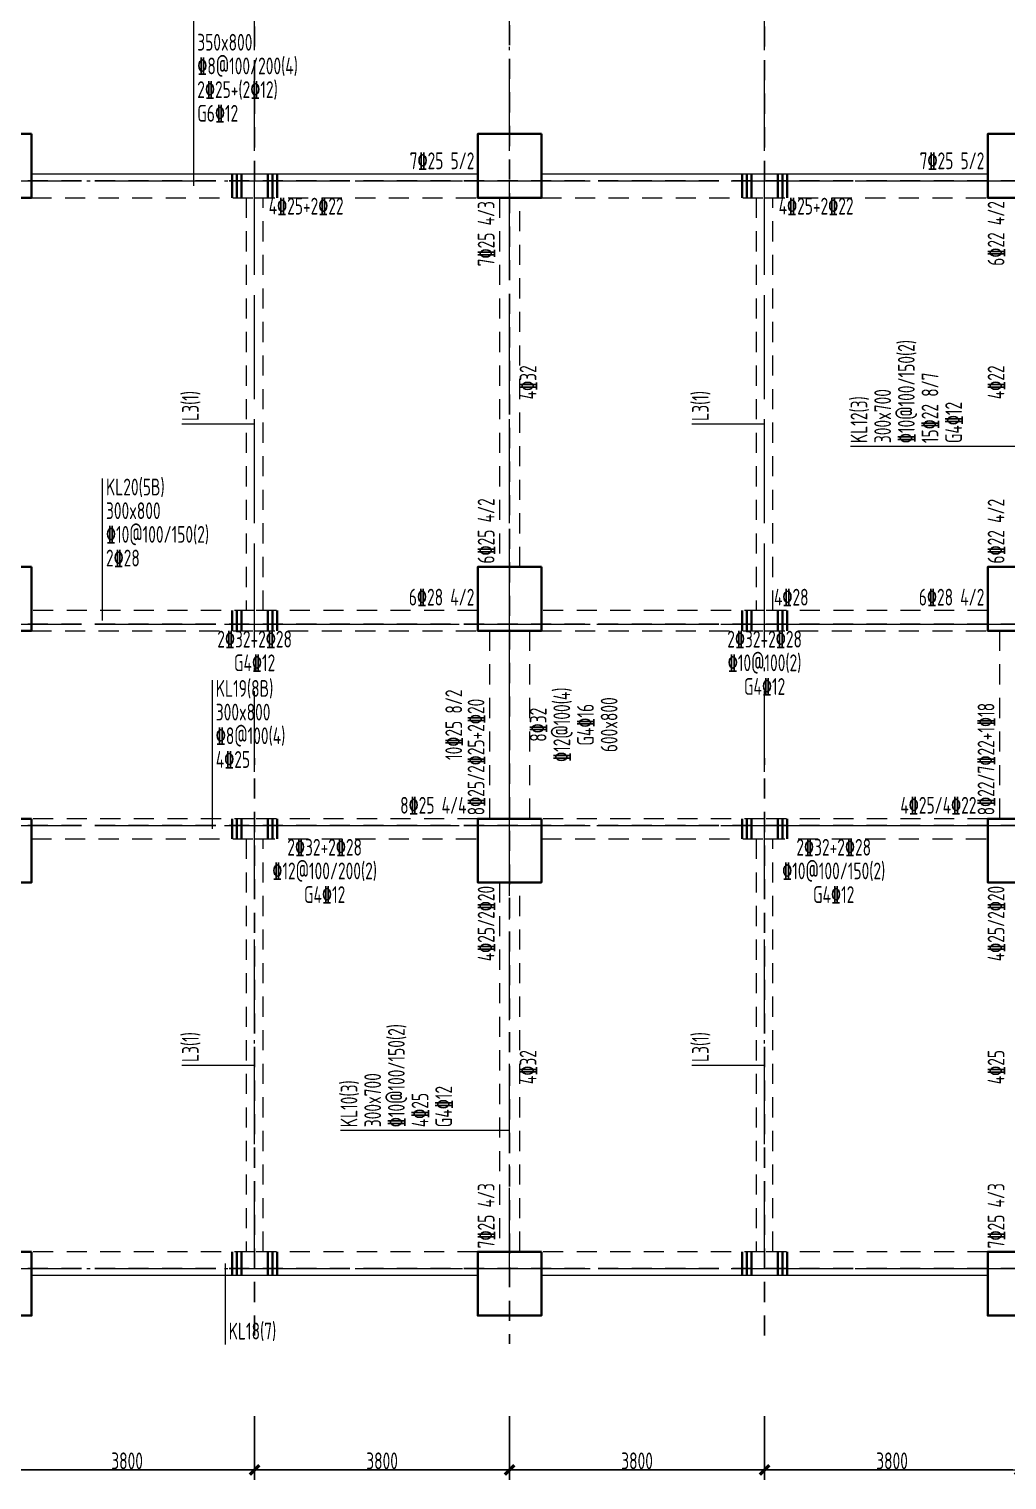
# Model space of a CAD drawing. Header units: millimetres. Extents: x 539196 to 807275, y 431843 to 1156631.
# Drawn here: x 694193 to 708768, y 953609 to 975222 of the extents above; entities that cross this region are included whole.
import ezdxf
from ezdxf.enums import TextEntityAlignment as Align

# ---------------------------------------------------------------- set-up
doc = ezdxf.new("R2010")
doc.units = ezdxf.units.MM
doc.header["$MEASUREMENT"] = 0
for name, pattern in [('DOTE', [2.42, 2, -0.2, 0.02, -0.2]), ('点划线', [1850, 1200, -300, 50, -300]), ('虚线', [500, 300, -200])]:
    doc.linetypes.add(name, pattern=pattern)
doc.layers.add('DOTE', color=1, linetype='DOTE')
for name, color, linetype, lineweight in [('梁原位标注', 7, 'Continuous', 18), ('梁名称编号', 2, 'Continuous', 18), ('梁标注引线', 2, 'Continuous', 18), ('梁附加箍筋', 1, 'Continuous', 35), ('梁集中标注', 2, 'Continuous', 18), ('砼柱', 2, 'Continuous', 35), ('砼梁', 4, 'Continuous', 18), ('轴线', 9, '点划线', 18), ('轴线标注', 3, 'Continuous', 18)]:
    doc.layers.add(name, color=color, linetype=linetype, lineweight=lineweight)
doc.styles.add('样式 1_yjk_yjk_yjk_yjk_yjk_yjk_yjk_yjk_yjk_yjk_yjk', font='yjkeng.shx', dxfattribs={"width": 0.7, "bigfont": 'yjkchn.shx'})
doc.dimstyles.new('盈建科结构_yjk_yjk_yjk_yjk_yjk_yjk_yjk_yjk_yjk_yjk_yjk', dxfattribs={"dimscale": 100, "dimtxt": 2.5, "dimasz": 1, "dimexe": 1.5, "dimexo": 0.625, "dimgap": 0.1, "dimtad": 1, "dimdec": 0, "dimrnd": 1, "dimzin": 0, "dimdsep": 46, "dimtxsty": '样式 1_yjk_yjk_yjk_yjk_yjk_yjk_yjk_yjk_yjk_yjk_yjk', "dimblk": '_yjkbk', "dimblk1": 'ARCHTICK', "dimblk2": 'ARCHTICK', "dimcen": 0.09, "dimadec": 0, "dimazin": 0, "dimtfac": 1, "dimtdec": 4, "dimtix": 1, "dimtmove": 2, "dimatfit": 3, "dimfxl": 0, "dimtolj": 1, "dimtzin": 0, "dimarcsym": 0})

# ---------------------------------------------------------------- blocks, each defined once
blk = doc.blocks.new('_yjkbk')
blk.add_line((-1, 0), (1.5, 0))
blk.add_lwpolyline([(-0.7, -0.7, 0.5, 0.5, 0), (0.7, 0.7, 0.5, 0.5, 0)], format="xyseb")
blk = doc.blocks.new('*D510')
at = {"layer": 'Defpoints', "color": 0}
for p in [(693755, 956759), (697555, 956759), (697555, 953759)]:
    blk.add_point(p, dxfattribs=at)
at = {"layer": '轴线标注', "color": 0, "lineweight": -2}
for p, q in [((693755, 954559), (693755, 953609)), ((697555, 954559), (697555, 953609)), ((693855, 953759), (697455, 953759))]:
    blk.add_line(p, q, dxfattribs=at)
at = {"layer": '轴线标注', "color": 0, "lineweight": -2, "xscale": 100, "yscale": 100, "zscale": 100, "rotation": 180}
blk.add_blockref('_yjkbk', (693755, 953759), dxfattribs=at)
at = {"layer": '轴线标注', "color": 0, "lineweight": -2, "xscale": 100, "yscale": 100, "zscale": 100}
blk.add_blockref('_yjkbk', (697555, 953759), dxfattribs=at)
at = {"layer": '轴线标注', "color": 0, "insert": (695655, 953894), "char_height": 250, "attachment_point": 5, "style": '样式 1_yjk_yjk_yjk_yjk_yjk_yjk_yjk_yjk_yjk_yjk_yjk'}
blk.add_mtext('\\A1;3800', dxfattribs=at)
blk = doc.blocks.new('_ARCHTICK')
at = {"color": 0, "linetype": 'ByBlock', "const_width": 0.15}
blk.add_lwpolyline([(-0.5, -0.5), (0.5, 0.5)], dxfattribs=at)
blk = doc.blocks.new('*D512')
at = {"layer": 'Defpoints', "color": 0}
for p in [(697555, 956759), (701355, 956759), (701355, 953759)]:
    blk.add_point(p, dxfattribs=at)
at = {"layer": '轴线标注', "color": 0, "lineweight": -2}
for p, q in [((697555, 954559), (697555, 953609)), ((701355, 954559), (701355, 953609)), ((697655, 953759), (701255, 953759))]:
    blk.add_line(p, q, dxfattribs=at)
at = {"layer": '轴线标注', "color": 0, "lineweight": -2, "xscale": 100, "yscale": 100, "zscale": 100, "rotation": 180}
blk.add_blockref('_yjkbk', (697555, 953759), dxfattribs=at)
at = {"layer": '轴线标注', "color": 0, "lineweight": -2, "xscale": 100, "yscale": 100, "zscale": 100}
blk.add_blockref('_yjkbk', (701355, 953759), dxfattribs=at)
at = {"layer": '轴线标注', "color": 0, "insert": (699455, 953894), "char_height": 250, "attachment_point": 5, "style": '样式 1_yjk_yjk_yjk_yjk_yjk_yjk_yjk_yjk_yjk_yjk_yjk'}
blk.add_mtext('\\A1;3800', dxfattribs=at)
blk = doc.blocks.new('*D514')
at = {"layer": 'Defpoints', "color": 0}
for p in [(701355, 956759), (705155, 956759), (705155, 953759)]:
    blk.add_point(p, dxfattribs=at)
at = {"layer": '轴线标注', "color": 0, "lineweight": -2}
for p, q in [((701355, 954559), (701355, 953609)), ((705155, 954559), (705155, 953609)), ((701455, 953759), (705055, 953759))]:
    blk.add_line(p, q, dxfattribs=at)
at = {"layer": '轴线标注', "color": 0, "lineweight": -2, "xscale": 100, "yscale": 100, "zscale": 100, "rotation": 180}
blk.add_blockref('_yjkbk', (701355, 953759), dxfattribs=at)
at = {"layer": '轴线标注', "color": 0, "lineweight": -2, "xscale": 100, "yscale": 100, "zscale": 100}
blk.add_blockref('_yjkbk', (705155, 953759), dxfattribs=at)
at = {"layer": '轴线标注', "color": 0, "insert": (703255, 953894), "char_height": 250, "attachment_point": 5, "style": '样式 1_yjk_yjk_yjk_yjk_yjk_yjk_yjk_yjk_yjk_yjk_yjk'}
blk.add_mtext('\\A1;3800', dxfattribs=at)
blk = doc.blocks.new('*D516')
at = {"layer": 'Defpoints', "color": 0}
for p in [(705155, 956759), (708955, 956759), (708955, 953759)]:
    blk.add_point(p, dxfattribs=at)
at = {"layer": '轴线标注', "color": 0, "lineweight": -2}
for p, q in [((705155, 954559), (705155, 953609)), ((708955, 954559), (708955, 953609)), ((705255, 953759), (708855, 953759))]:
    blk.add_line(p, q, dxfattribs=at)
at = {"layer": '轴线标注', "color": 0, "lineweight": -2, "xscale": 100, "yscale": 100, "zscale": 100, "rotation": 180}
blk.add_blockref('_yjkbk', (705155, 953759), dxfattribs=at)
at = {"layer": '轴线标注', "color": 0, "lineweight": -2, "xscale": 100, "yscale": 100, "zscale": 100}
blk.add_blockref('_yjkbk', (708955, 953759), dxfattribs=at)
at = {"layer": '轴线标注', "color": 0, "insert": (707055, 953894), "char_height": 250, "attachment_point": 5, "style": '样式 1_yjk_yjk_yjk_yjk_yjk_yjk_yjk_yjk_yjk_yjk_yjk'}
blk.add_mtext('\\A1;3800', dxfattribs=at)
blk = doc.blocks.new('jzzw')
at = {"layer": 'DOTE', "color": 1, "linetype": '虚线'}
for p, q in [((932586, 852149), (932586, 890469)), ((936386, 890469), (936386, 834829)), ((940186, 852149), (940186, 890469)), ((952506, 852149), (912186, 852149)), ((952506, 845549), (911886, 845549)), ((952506, 845549), (911886, 845549)), ((932586, 834949), (932586, 843549)), ((940186, 834949), (940186, 843549)), ((952506, 842549), (911886, 842549)), ((952506, 842549), (911886, 842549)), ((952506, 835949), (912186, 835949)), ((952506, 835949), (912186, 835949)), ((952506, 835949), (912186, 835949)), ((952506, 835949), (912186, 835949))]:
    blk.add_line(p, q, dxfattribs=at)

msp = doc.modelspace()

# ---------------------------------------------------------------- linework, layer by layer
at = {"layer": '梁标注引线'}
for p, q in [((696650.6, 972884.2), (696650.6, 975502.7)), ((697555.4, 969335.2), (696472.9, 969335.2)), ((705155.4, 969335.2), (704072.9, 969335.2)), ((708955.4, 969003.9), (706436.9, 969003.9)), ((695290, 966409.2), (695290, 968525)), ((696926.6, 963309.2), (696926.6, 965525)), ((697555.4, 959785.2), (696472.9, 959785.2)), ((705155.4, 959785.2), (704072.9, 959785.2)), ((701355.4, 958814), (698836.9, 958814)), ((697118.4, 956834.2), (697118.4, 955626.7))]:
    msp.add_line(p, q, dxfattribs=at)
at = {"layer": '梁附加箍筋'}
for p, q in [((697220.4, 972709.2), (697220.4, 973059.2)), ((697290.4, 972709.2), (697290.4, 973059.2)), ((697360.4, 972709.2), (697360.4, 973059.2)), ((697750.4, 972709.2), (697750.4, 973059.2)), ((697820.4, 972709.2), (697820.4, 973059.2)), ((697890.4, 972709.2), (697890.4, 973059.2)), ((704820.4, 972709.2), (704820.4, 973059.2)), ((704890.4, 972709.2), (704890.4, 973059.2)), ((704960.4, 972709.2), (704960.4, 973059.2)), ((705350.4, 972709.2), (705350.4, 973059.2)), ((705420.4, 972709.2), (705420.4, 973059.2)), ((705490.4, 972709.2), (705490.4, 973059.2)), ((697220.4, 966259.2), (697220.4, 966559.2)), ((697290.4, 966259.2), (697290.4, 966559.2)), ((697360.4, 966259.2), (697360.4, 966559.2)), ((697750.4, 966259.2), (697750.4, 966559.2)), ((697820.4, 966259.2), (697820.4, 966559.2)), ((697890.4, 966259.2), (697890.4, 966559.2)), ((704820.4, 966259.2), (704820.4, 966559.2)), ((704890.4, 966259.2), (704890.4, 966559.2)), ((704960.4, 966259.2), (704960.4, 966559.2)), ((705350.4, 966259.2), (705350.4, 966559.2)), ((705420.4, 966259.2), (705420.4, 966559.2)), ((705490.4, 966259.2), (705490.4, 966559.2)), ((697220.4, 963159.2), (697220.4, 963459.2)), ((697290.4, 963159.2), (697290.4, 963459.2)), ((697360.4, 963159.2), (697360.4, 963459.2)), ((697750.4, 963159.2), (697750.4, 963459.2)), ((697820.4, 963159.2), (697820.4, 963459.2)), ((697890.4, 963159.2), (697890.4, 963459.2)), ((704820.4, 963159.2), (704820.4, 963459.2)), ((704890.4, 963159.2), (704890.4, 963459.2)), ((704960.4, 963159.2), (704960.4, 963459.2)), ((705350.4, 963159.2), (705350.4, 963459.2)), ((705420.4, 963159.2), (705420.4, 963459.2)), ((705490.4, 963159.2), (705490.4, 963459.2)), ((697220.4, 956659.2), (697220.4, 957009.2)), ((697290.4, 956659.2), (697290.4, 957009.2)), ((697360.4, 956659.2), (697360.4, 957009.2)), ((697750.4, 956659.2), (697750.4, 957009.2)), ((697820.4, 956659.2), (697820.4, 957009.2)), ((697890.4, 956659.2), (697890.4, 957009.2)), ((704820.4, 956659.2), (704820.4, 957009.2)), ((704890.4, 956659.2), (704890.4, 957009.2)), ((704960.4, 956659.2), (704960.4, 957009.2)), ((705350.4, 956659.2), (705350.4, 957009.2)), ((705420.4, 956659.2), (705420.4, 957009.2)), ((705490.4, 956659.2), (705490.4, 957009.2))]:
    msp.add_line(p, q, dxfattribs=at)
at = {"layer": '砼柱'}
for points in [[(694230.4, 973659.2), (693280.4, 973659.2), (693280.4, 972709.2), (694230.4, 972709.2)], [(701830.4, 973659.2), (700880.4, 973659.2), (700880.4, 972709.2), (701830.4, 972709.2)], [(709430.4, 973659.2), (708480.4, 973659.2), (708480.4, 972709.2), (709430.4, 972709.2)], [(694230.4, 967209.2), (693280.4, 967209.2), (693280.4, 966259.2), (694230.4, 966259.2)], [(701830.4, 967209.2), (700880.4, 967209.2), (700880.4, 966259.2), (701830.4, 966259.2)], [(709430.4, 967209.2), (708480.4, 967209.2), (708480.4, 966259.2), (709430.4, 966259.2)], [(694230.4, 963459.2), (693280.4, 963459.2), (693280.4, 962509.2), (694230.4, 962509.2)], [(701830.4, 963459.2), (700880.4, 963459.2), (700880.4, 962509.2), (701830.4, 962509.2)], [(709430.4, 963459.2), (708480.4, 963459.2), (708480.4, 962509.2), (709430.4, 962509.2)], [(694230.4, 957009.2), (693280.4, 957009.2), (693280.4, 956059.2), (694230.4, 956059.2)], [(701830.4, 957009.2), (700880.4, 957009.2), (700880.4, 956059.2), (701830.4, 956059.2)], [(709430.4, 957009.2), (708480.4, 957009.2), (708480.4, 956059.2), (709430.4, 956059.2)]]:
    msp.add_lwpolyline(points, close=True, dxfattribs=at)
at = {"layer": '砼梁'}
for p, q in [((697555.4, 973059.2), (694230.4, 973059.2)), ((700880.4, 973059.2), (697555.4, 973059.2)), ((705155.4, 973059.2), (701830.4, 973059.2)), ((708480.4, 973059.2), (705155.4, 973059.2)), ((694230.4, 956659.2), (697555.4, 956659.2)), ((697555.4, 956659.2), (700880.4, 956659.2)), ((701830.4, 956659.2), (705155.4, 956659.2)), ((705155.4, 956659.2), (708480.4, 956659.2))]:
    msp.add_line(p, q, dxfattribs=at)
at = {"layer": '砼梁', "linetype": '虚线'}
for p, q in [((694230.4, 972709.2), (697555.4, 972709.2)), ((697430.4, 972709.2), (697430.4, 966559.2)), ((697555.5, 972709.2), (700880.4, 972709.2)), ((697680.4, 966559.2), (697680.4, 972709.2)), ((701205.4, 972709.2), (701205.4, 967209.2)), ((701505.4, 967209.2), (701505.4, 972709.2)), ((701830.4, 972709.2), (705155.4, 972709.2)), ((705030.4, 972709.2), (705030.4, 966559.2)), ((705155.5, 972709.2), (708480.4, 972709.2)), ((705280.4, 966559.2), (705280.4, 972709.2)), ((697555.4, 966559.2), (694230.4, 966559.2)), ((700880.4, 966559.2), (697555.5, 966559.2)), ((705155.4, 966559.2), (701830.4, 966559.2)), ((708480.4, 966559.2), (705155.5, 966559.2)), ((694230.4, 966259.2), (697555.4, 966259.2)), ((697555.4, 966259.2), (700880.4, 966259.2)), ((701055.4, 966259.2), (701055.4, 963459.2)), ((701655.4, 963459.2), (701655.4, 966259.2)), ((701830.4, 966259.2), (705155.4, 966259.2)), ((705155.4, 966259.2), (708480.4, 966259.2)), ((708655.4, 966259.2), (708655.4, 963459.2)), ((697555.4, 963459.2), (694230.4, 963459.2)), ((700880.4, 963459.2), (697555.4, 963459.2)), ((705155.4, 963459.2), (701830.4, 963459.2)), ((708480.4, 963459.2), (705155.4, 963459.2)), ((694230.4, 963159.2), (697555.4, 963159.2)), ((697430.4, 963159.2), (697430.4, 957009.2)), ((697555.5, 963159.2), (700880.4, 963159.2)), ((697680.4, 957009.2), (697680.4, 963159.2)), ((701830.4, 963159.2), (705155.4, 963159.2)), ((705030.4, 963159.2), (705030.4, 957009.2)), ((705155.5, 963159.2), (708480.4, 963159.2)), ((705280.4, 957009.2), (705280.4, 963159.2)), ((701205.4, 962509.2), (701205.4, 957009.2)), ((701505.4, 957009.2), (701505.4, 962509.2)), ((697555.4, 957009.2), (694230.4, 957009.2)), ((700880.4, 957009.2), (697555.5, 957009.2)), ((705155.4, 957009.2), (701830.4, 957009.2)), ((708480.4, 957009.2), (705155.5, 957009.2))]:
    msp.add_line(p, q, dxfattribs=at)
at = {"layer": '轴线'}
for p, q in [((697555.4, 956759.2), (697555.4, 1010159.2)), ((701355.4, 956759.2), (701355.4, 1010159.2)), ((705155.4, 956759.2), (705155.4, 1010159.2)), ((678755.4, 972959.2), (716355.4, 972959.2)), ((693755.4, 972959.2), (697555.4, 972959.2)), ((697555.4, 966359.2), (697555.4, 972959.2)), ((697555.4, 972959.2), (701355.4, 972959.2)), ((701355.4, 966359.2), (701355.4, 972959.2)), ((701355.4, 972959.2), (705155.4, 972959.2)), ((705155.4, 966359.2), (705155.4, 972959.2)), ((705155.4, 972959.2), (708955.4, 972959.2)), ((676755.4, 966359.2), (718355.4, 966359.2)), ((693755.4, 966359.2), (697555.4, 966359.2)), ((697555.4, 966359.2), (701355.4, 966359.2)), ((701355.4, 963359.2), (701355.4, 966359.2)), ((701355.4, 966359.2), (705155.4, 966359.2)), ((705155.4, 966359.2), (708955.4, 966359.2)), ((676755.4, 963359.2), (718355.4, 963359.2)), ((693755.4, 963359.2), (697555.4, 963359.2)), ((697555.4, 956759.2), (697555.4, 963359.2)), ((697555.4, 963359.2), (701355.4, 963359.2)), ((701355.4, 956759.2), (701355.4, 963359.2)), ((701355.4, 963359.2), (705155.4, 963359.2)), ((705155.4, 956759.2), (705155.4, 963359.2)), ((705155.4, 963359.2), (708955.4, 963359.2)), ((678755.4, 956759.2), (716355.4, 956759.2)), ((693755.4, 956759.2), (697555.4, 956759.2)), ((697555.4, 956759.2), (701355.4, 956759.2)), ((701355.4, 956759.2), (705155.4, 956759.2)), ((705155.4, 956759.2), (708955.4, 956759.2))]:
    msp.add_line(p, q, dxfattribs=at)

# ---------------------------------------------------------------- block references
msp.add_blockref('jzzw', (-235030.4, 120810.3))

# ---------------------------------------------------------------- texts
at = {"layer": '梁原位标注', "linetype": 'Continuous', "style": '样式 1_yjk_yjk_yjk_yjk_yjk_yjk_yjk_yjk_yjk_yjk_yjk', "width": 0.7}
for s, p in [('7\x8425 5/2', (700830.4, 973059.2)), ('7\x8425 5/2', (708430.4, 973059.2)), ('6\x8428 4/2', (700830.4, 966559.2)), ('6\x8428 4/2', (708430.4, 966559.2)), ('8\x8425 4/4', (700712.9, 963459.2)), ('4\x8425/4\x8422', (708312.9, 963459.2))]:
    msp.add_text(s, height=250, dxfattribs=at).set_placement(p, align=Align.BOTTOM_RIGHT)
for s, p in [('4\x8425+2\x8422', (698323.1, 972709.2)), ('4\x8425+2\x8422', (705923.1, 972709.2)), ('2\x8432+2\x8428', (697555.4, 966259.2)), ('2\x8432+2\x8428', (705155.4, 966259.2)), ('G4\x8412', (697555.4, 965906.5)), ('\x8410@100(2)', (705155.4, 965906.5)), ('G4\x8412', (705155.4, 965553.7)), ('2\x8432+2\x8428', (698599.1, 963159.2)), ('2\x8432+2\x8428', (706185.6, 963159.2)), ('\x8412@100/200(2)', (698599.1, 962806.5)), ('\x8410@100/150(2)', (706185.6, 962806.5)), ('G4\x8412', (698599.1, 962453.7)), ('G4\x8412', (706185.6, 962453.7))]:
    msp.add_text(s, height=250, dxfattribs=at).set_placement(p, align=Align.TOP_CENTER)
for s, p in [('7\x8425 4/3', (701205.4, 972659.2)), ('6\x8422 4/2', (708805.4, 972659.2)), ('4\x8425/2\x8420', (701205.4, 962459.2)), ('4\x8425/2\x8420', (708805.4, 962459.2))]:
    msp.add_text(s, height=250, rotation=90, dxfattribs=at).set_placement(p, align=Align.BOTTOM_RIGHT)
for s, p in [('4\x8432', (701505.4, 969959.2)), ('\x8412@100(4)', (702008.2, 964859.2)), ('600x800', (702713.7, 964859.2)), ('8\x8432', (701655.4, 964859.2)), ('G4\x8416', (702360.9, 964859.2)), ('4\x8432', (701505.4, 959759.2))]:
    msp.add_text(s, height=250, rotation=90, dxfattribs=at).set_placement(p, align=Align.TOP_CENTER)
for s, p in [('4\x8422', (708805.4, 969959.2)), ('10\x8425 8/2', (700722.9, 964859.2)), ('4\x8425', (708805.4, 959759.2))]:
    msp.add_text(s, height=250, rotation=90, dxfattribs=at).set_placement(p, align=Align.BOTTOM_CENTER)
for s, p in [('6\x8425 4/2', (701205.4, 967259.2)), ('6\x8422 4/2', (708805.4, 967259.2)), ('8\x8425/2\x8425+2\x8420', (701055.4, 963509.2)), ('8\x8422/7\x8422+1\x8418', (708655.4, 963509.2)), ('7\x8425 4/3', (701205.4, 957059.2)), ('7\x8425 4/3', (708805.4, 957059.2))]:
    msp.add_text(s, height=250, rotation=90, dxfattribs=at).set_placement(p, align=Align.BOTTOM_LEFT)
msp.add_text('4\x8428', height=250, dxfattribs=at).set_placement((705552.9, 966559.2), align=Align.BOTTOM_CENTER)
at = {"layer": '梁名称编号', "linetype": 'Continuous', "style": '样式 1_yjk_yjk_yjk_yjk_yjk_yjk_yjk_yjk_yjk_yjk_yjk', "width": 0.7}
for s, p in [('L3(1)', (696472.9, 969385.2)), ('L3(1)', (704072.9, 969385.2)), ('KL12(3)', (706436.9, 969053.9)), ('L3(1)', (696472.9, 959835.2)), ('L3(1)', (704072.9, 959835.2)), ('KL10(3)', (698836.9, 958864))]:
    msp.add_text(s, height=250, rotation=90, dxfattribs=at).set_placement(p, align=Align.TOP_LEFT)
for s, p in [('KL20(5B)', (695340, 968525)), ('KL19(8B)', (696976.6, 965525))]:
    msp.add_text(s, height=250, dxfattribs=at).set_placement(p, align=Align.TOP_LEFT)
msp.add_text('KL18(7)', height=250, dxfattribs=at).set_placement((697168.4, 955626.7), align=Align.BOTTOM_LEFT)
at = {"layer": '梁集中标注', "linetype": 'Continuous', "style": '样式 1_yjk_yjk_yjk_yjk_yjk_yjk_yjk_yjk_yjk_yjk_yjk', "width": 0.7}
for s, p in [('350x800', (696700.6, 975150)), ('\x848@100/200(4)', (696700.6, 974797.2)), ('2\x8425+(2\x8412)', (696700.6, 974444.5)), ('G6\x8412', (696700.6, 974091.7)), ('300x800', (695340, 968172.2)), ('\x8410@100/150(2)', (695340, 967819.5)), ('2\x8428', (695340, 967466.7)), ('300x800', (696976.6, 965172.2)), ('\x848@100(4)', (696976.6, 964819.5)), ('4\x8425', (696976.6, 964466.7))]:
    msp.add_text(s, height=250, dxfattribs=at).set_placement(p, align=Align.TOP_LEFT)
for s, p in [('\x8410@100/150(2)', (707142.4, 969053.9)), ('15\x8422 8/7', (707495.2, 969053.9)), ('300x700', (706789.7, 969053.9)), ('G4\x8412', (707847.9, 969053.9)), ('\x8410@100/150(2)', (699542.4, 958864)), ('300x700', (699189.7, 958864)), ('G4\x8412', (700247.9, 958864)), ('4\x8425', (699895.2, 958864))]:
    msp.add_text(s, height=250, rotation=90, dxfattribs=at).set_placement(p, align=Align.TOP_LEFT)

# ---------------------------------------------------------------- dimensions: what is measured, and where the dimension line sits
at = {"layer": '轴线标注'}
for p1, p2, picture, middle in [((693755.4, 956759.2), (697555.4, 956759.2), '*D510', (695655.4, 953894.2)), ((697555.4, 956759.2), (701355.4, 956759.2), '*D512', (699455.4, 953894.2)), ((701355.4, 956759.2), (705155.4, 956759.2), '*D514', (703255.4, 953894.2)), ((705155.4, 956759.2), (708955.4, 956759.2), '*D516', (707055.4, 953894.2))]:
    dim = msp.add_aligned_dim(p1=p1, p2=p2, distance=-3000, dimstyle='盈建科结构_yjk_yjk_yjk_yjk_yjk_yjk_yjk_yjk_yjk_yjk_yjk', override={"dimscale": 100, "dimtxt": 2.5, "dimasz": 1, "dimexe": 1.5, "dimexo": 22, "dimgap": 0.1, "dimtad": 1, "dimlfac": 1, "dimrnd": 5, "dimdle": 0, "dimfxlon": 0}, dxfattribs=at)
    dim.commit()
    dim.dimension.update_dxf_attribs({"geometry": picture, "text_midpoint": middle})

doc.saveas('drawing.dxf')
